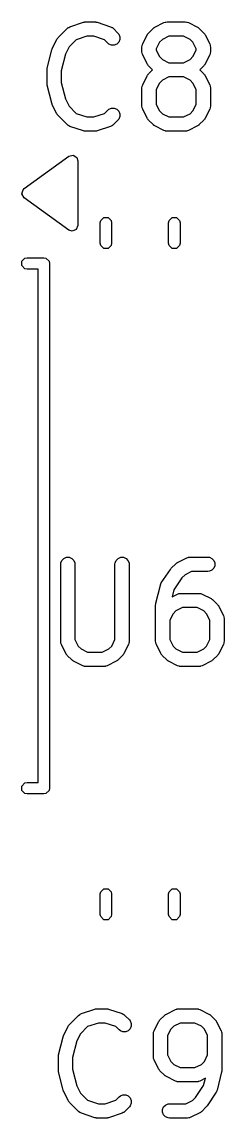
# Model space of a CAD drawing. Header units: inches. Extents: x 2.93 to 6.73, y -4.05 to -2.01.
# Drawn here: x 5.6084 to 5.6923, y -3.7177 to -3.2638 of the extents above; entities that cross this region are included whole.
import ezdxf

# ---------------------------------------------------------------- set-up
doc = ezdxf.new("R2010")
doc.units = ezdxf.units.IN
doc.header["$MEASUREMENT"] = 0
doc.layers.add('BLACK', color=7, linetype='CONTINUOUS')

msp = doc.modelspace()

# ---------------------------------------------------------------- linework, layer by layer
at = {"layer": 'BLACK', "linetype": 'CONTINUOUS'}
for p, q in [((5.63447, -3.26382), (5.63458, -3.2638)), ((5.63458, -3.2638), (5.63465, -3.2638)), ((5.63465, -3.2638), (5.63495, -3.26377)), ((5.63495, -3.26377), (5.6387, -3.26377)), ((5.6387, -3.26377), (5.63899, -3.2638)), ((5.63899, -3.2638), (5.63906, -3.2638)), ((5.63906, -3.2638), (5.63917, -3.26382)), ((5.66812, -3.26383), (5.66869, -3.26377)), ((5.66869, -3.26377), (5.67619, -3.26377)), ((5.67619, -3.26377), (5.67677, -3.26383)), ((5.62348, -3.27026), (5.62723, -3.26651)), ((5.62723, -3.26651), (5.62768, -3.26614)), ((5.62768, -3.26614), (5.62778, -3.2661)), ((5.62778, -3.2661), (5.62786, -3.26603)), ((5.62786, -3.26603), (5.62839, -3.2658)), ((5.62839, -3.2658), (5.63401, -3.26392)), ((5.63401, -3.26392), (5.6343, -3.26386)), ((5.6343, -3.26386), (5.63437, -3.26383)), ((5.63437, -3.26383), (5.63447, -3.26382)), ((5.63917, -3.26382), (5.63927, -3.26383)), ((5.63927, -3.26383), (5.63934, -3.26386)), ((5.63934, -3.26386), (5.63963, -3.26392)), ((5.63963, -3.26392), (5.64525, -3.2658)), ((5.64525, -3.2658), (5.64578, -3.26603)), ((5.64578, -3.26603), (5.64586, -3.2661)), ((5.64586, -3.2661), (5.64596, -3.26614)), ((5.64596, -3.26614), (5.64641, -3.26651)), ((5.64641, -3.26651), (5.64828, -3.26839)), ((5.66098, -3.26839), (5.66285, -3.26651)), ((5.66285, -3.26651), (5.66308, -3.26633)), ((5.66308, -3.26633), (5.66313, -3.26627)), ((5.66313, -3.26627), (5.66322, -3.26621)), ((5.66322, -3.26621), (5.6633, -3.26614)), ((5.6633, -3.26614), (5.66337, -3.26611)), ((5.66337, -3.26611), (5.66362, -3.26596)), ((5.66362, -3.26596), (5.66737, -3.26408)), ((5.66737, -3.26408), (5.66791, -3.26388)), ((5.66791, -3.26388), (5.66802, -3.26387)), ((5.66802, -3.26387), (5.66812, -3.26383)), ((5.67677, -3.26383), (5.67686, -3.26387)), ((5.67686, -3.26387), (5.67697, -3.26388)), ((5.67697, -3.26388), (5.67751, -3.26408)), ((5.67751, -3.26408), (5.68126, -3.26596)), ((5.68126, -3.26596), (5.68151, -3.26611)), ((5.68151, -3.26611), (5.68158, -3.26614)), ((5.68158, -3.26614), (5.68166, -3.26621)), ((5.68166, -3.26621), (5.68175, -3.26627)), ((5.68175, -3.26627), (5.6818, -3.26633)), ((5.6818, -3.26633), (5.68203, -3.26651)), ((5.68203, -3.26651), (5.6839, -3.26839)), ((5.62106, -3.27478), (5.62293, -3.27103)), ((5.62293, -3.27103), (5.62309, -3.27078)), ((5.62309, -3.27078), (5.62312, -3.27071)), ((5.62312, -3.27071), (5.62318, -3.27063)), ((5.62318, -3.27063), (5.62324, -3.27054)), ((5.62324, -3.27054), (5.6233, -3.27049)), ((5.6233, -3.27049), (5.62348, -3.27026)), ((5.63092, -3.27118), (5.628, -3.2741)), ((5.63542, -3.26968), (5.63092, -3.27118)), ((5.63822, -3.26968), (5.63542, -3.26968)), ((5.64272, -3.27118), (5.63822, -3.26968)), ((5.64411, -3.27256), (5.64272, -3.27118)), ((5.64455, -3.27293), (5.64411, -3.27256)), ((5.64865, -3.27212), (5.64783, -3.27293)), ((5.64828, -3.26839), (5.64865, -3.26883)), ((5.64865, -3.26883), (5.64909, -3.2699)), ((5.64909, -3.27105), (5.64865, -3.27212)), ((5.64909, -3.2699), (5.64909, -3.27105)), ((5.65855, -3.2729), (5.66043, -3.26915)), ((5.66043, -3.26915), (5.66058, -3.26891)), ((5.66058, -3.26891), (5.66061, -3.26883)), ((5.66061, -3.26883), (5.66068, -3.26875)), ((5.66068, -3.26875), (5.66073, -3.26866)), ((5.66073, -3.26866), (5.66079, -3.26861)), ((5.66079, -3.26861), (5.66098, -3.26839)), ((5.66549, -3.27222), (5.66415, -3.27492)), ((5.66669, -3.27103), (5.66549, -3.27222)), ((5.66939, -3.26968), (5.66669, -3.27103)), ((5.67549, -3.26968), (5.66939, -3.26968)), ((5.67819, -3.27103), (5.67549, -3.26968)), ((5.67939, -3.27222), (5.67819, -3.27103)), ((5.68074, -3.27492), (5.67939, -3.27222)), ((5.6839, -3.26839), (5.68409, -3.26861)), ((5.68409, -3.26861), (5.68415, -3.26866)), ((5.68415, -3.26866), (5.6842, -3.26875)), ((5.6842, -3.26875), (5.68427, -3.26883)), ((5.68427, -3.26883), (5.6843, -3.26891)), ((5.6843, -3.26891), (5.68446, -3.26915)), ((5.68446, -3.26915), (5.68633, -3.2729)), ((5.61896, -3.28288), (5.62083, -3.27538)), ((5.62083, -3.27538), (5.62085, -3.27534)), ((5.62085, -3.27532), (5.62094, -3.27508)), ((5.62085, -3.27534), (5.62085, -3.27532)), ((5.62094, -3.27508), (5.62103, -3.27484)), ((5.62103, -3.27484), (5.62104, -3.27482)), ((5.62104, -3.27482), (5.62106, -3.27478)), ((5.62648, -3.27713), (5.62478, -3.28396)), ((5.628, -3.2741), (5.62648, -3.27713)), ((5.64562, -3.27337), (5.64455, -3.27293)), ((5.64677, -3.27337), (5.64562, -3.27337)), ((5.64783, -3.27293), (5.64677, -3.27337)), ((5.65824, -3.27422), (5.6583, -3.27365)), ((5.65824, -3.2761), (5.65824, -3.27422)), ((5.6583, -3.27668), (5.65824, -3.2761)), ((5.6583, -3.27365), (5.65834, -3.27355)), ((5.65834, -3.27677), (5.6583, -3.27668)), ((5.65834, -3.27344), (5.65855, -3.2729)), ((5.65834, -3.27355), (5.65834, -3.27344)), ((5.65834, -3.27688), (5.65834, -3.27677)), ((5.65855, -3.27742), (5.65834, -3.27688)), ((5.66043, -3.28117), (5.65855, -3.27742)), ((5.66415, -3.27492), (5.66415, -3.2754)), ((5.66415, -3.2754), (5.66549, -3.2781)), ((5.67939, -3.2781), (5.68074, -3.2754)), ((5.68074, -3.2754), (5.68074, -3.27492)), ((5.68633, -3.27742), (5.68446, -3.28117)), ((5.68633, -3.2729), (5.68654, -3.27344)), ((5.68654, -3.27688), (5.68633, -3.27742)), ((5.68654, -3.27344), (5.68654, -3.27355)), ((5.68654, -3.27355), (5.68659, -3.27365)), ((5.68659, -3.27668), (5.68654, -3.27677)), ((5.68654, -3.27677), (5.68654, -3.27688)), ((5.68659, -3.27365), (5.68664, -3.27422)), ((5.68664, -3.2761), (5.68659, -3.27668)), ((5.68664, -3.27422), (5.68664, -3.2761)), ((5.66058, -3.28142), (5.66043, -3.28117)), ((5.66061, -3.28149), (5.66058, -3.28142)), ((5.66068, -3.28157), (5.66061, -3.28149)), ((5.66073, -3.28166), (5.66068, -3.28157)), ((5.66079, -3.28171), (5.66073, -3.28166)), ((5.66098, -3.28194), (5.66079, -3.28171)), ((5.66264, -3.2836), (5.66098, -3.28194)), ((5.66549, -3.2781), (5.66669, -3.2793)), ((5.66669, -3.2793), (5.66939, -3.28065)), ((5.66939, -3.28065), (5.67549, -3.28065)), ((5.67549, -3.28065), (5.67819, -3.2793)), ((5.67819, -3.2793), (5.67939, -3.2781)), ((5.6839, -3.28194), (5.68224, -3.2836)), ((5.68409, -3.28171), (5.6839, -3.28194)), ((5.68415, -3.28166), (5.68409, -3.28171)), ((5.6842, -3.28157), (5.68415, -3.28166)), ((5.68427, -3.28149), (5.6842, -3.28157)), ((5.6843, -3.28142), (5.68427, -3.28149)), ((5.68446, -3.28117), (5.6843, -3.28142)), ((5.61887, -3.28345), (5.6189, -3.28324)), ((5.61888, -3.2835), (5.61887, -3.28345)), ((5.61887, -3.2836), (5.61888, -3.2835)), ((5.61887, -3.28922), (5.61887, -3.2836)), ((5.6189, -3.28324), (5.61893, -3.28302)), ((5.61893, -3.28302), (5.61894, -3.28298)), ((5.61894, -3.28298), (5.61896, -3.28288)), ((5.62478, -3.28396), (5.62478, -3.28886)), ((5.65855, -3.28978), (5.66043, -3.28603)), ((5.66043, -3.28603), (5.66058, -3.28578)), ((5.66058, -3.28578), (5.66061, -3.28571)), ((5.66061, -3.28571), (5.66068, -3.28563)), ((5.66068, -3.28563), (5.66073, -3.28554)), ((5.66073, -3.28554), (5.66079, -3.28549)), ((5.66079, -3.28549), (5.66098, -3.28526)), ((5.66098, -3.28526), (5.66264, -3.2836)), ((5.68224, -3.2836), (5.6839, -3.28526)), ((5.6839, -3.28526), (5.68409, -3.28549)), ((5.68409, -3.28549), (5.68415, -3.28554)), ((5.68415, -3.28554), (5.6842, -3.28563)), ((5.6842, -3.28563), (5.68427, -3.28571)), ((5.68427, -3.28571), (5.6843, -3.28578)), ((5.6843, -3.28578), (5.68446, -3.28603)), ((5.68446, -3.28603), (5.68633, -3.28978)), ((5.61888, -3.28932), (5.61887, -3.28922)), ((5.61887, -3.28937), (5.61888, -3.28932)), ((5.6189, -3.28958), (5.61887, -3.28937)), ((5.61893, -3.2898), (5.6189, -3.28958)), ((5.61894, -3.28984), (5.61893, -3.2898)), ((5.61896, -3.28994), (5.61894, -3.28984)), ((5.62083, -3.29744), (5.61896, -3.28994)), ((5.62478, -3.28886), (5.62648, -3.29569)), ((5.65824, -3.2911), (5.6583, -3.29052)), ((5.6583, -3.29052), (5.65834, -3.29042)), ((5.65834, -3.29032), (5.65855, -3.28978)), ((5.65834, -3.29042), (5.65834, -3.29032)), ((5.66549, -3.2891), (5.66415, -3.29179)), ((5.66669, -3.2879), (5.66549, -3.2891)), ((5.66939, -3.28655), (5.66669, -3.2879)), ((5.67549, -3.28655), (5.66939, -3.28655)), ((5.67819, -3.2879), (5.67549, -3.28655)), ((5.67939, -3.2891), (5.67819, -3.2879)), ((5.68074, -3.29179), (5.67939, -3.2891)), ((5.68633, -3.28978), (5.68654, -3.29032)), ((5.68654, -3.29032), (5.68654, -3.29042)), ((5.68654, -3.29042), (5.68659, -3.29052)), ((5.68659, -3.29052), (5.68664, -3.2911)), ((5.65824, -3.2986), (5.65824, -3.2911)), ((5.66415, -3.29179), (5.66415, -3.2979)), ((5.68074, -3.2979), (5.68074, -3.29179)), ((5.68664, -3.2911), (5.68664, -3.2986)), ((5.62085, -3.29748), (5.62083, -3.29744)), ((5.62085, -3.2975), (5.62085, -3.29748)), ((5.62094, -3.29774), (5.62085, -3.2975)), ((5.62103, -3.29798), (5.62094, -3.29774)), ((5.62104, -3.298), (5.62103, -3.29798)), ((5.62106, -3.29804), (5.62104, -3.298)), ((5.62293, -3.30179), (5.62106, -3.29804)), ((5.62648, -3.29569), (5.628, -3.29872)), ((5.628, -3.29872), (5.63092, -3.30164)), ((5.64411, -3.30026), (5.64455, -3.29989)), ((5.64455, -3.29989), (5.64562, -3.29945)), ((5.64562, -3.29945), (5.64677, -3.29945)), ((5.64677, -3.29945), (5.64783, -3.29989)), ((5.64783, -3.29989), (5.64865, -3.30071)), ((5.6583, -3.29917), (5.65824, -3.2986)), ((5.65834, -3.29927), (5.6583, -3.29917)), ((5.65834, -3.29938), (5.65834, -3.29927)), ((5.65855, -3.29992), (5.65834, -3.29938)), ((5.66043, -3.30367), (5.65855, -3.29992)), ((5.66415, -3.2979), (5.66549, -3.3006)), ((5.67939, -3.3006), (5.68074, -3.2979)), ((5.68633, -3.29992), (5.68446, -3.30367)), ((5.68654, -3.29938), (5.68633, -3.29992)), ((5.68659, -3.29917), (5.68654, -3.29927)), ((5.68654, -3.29927), (5.68654, -3.29938)), ((5.68664, -3.2986), (5.68659, -3.29917)), ((5.62309, -3.30204), (5.62293, -3.30179)), ((5.62312, -3.30211), (5.62309, -3.30204)), ((5.62318, -3.30219), (5.62312, -3.30211)), ((5.62324, -3.30228), (5.62318, -3.30219)), ((5.6233, -3.30233), (5.62324, -3.30228)), ((5.62348, -3.30256), (5.6233, -3.30233)), ((5.62723, -3.30631), (5.62348, -3.30256)), ((5.63092, -3.30164), (5.63542, -3.30314)), ((5.63542, -3.30314), (5.63822, -3.30314)), ((5.63822, -3.30314), (5.64272, -3.30164)), ((5.64272, -3.30164), (5.64411, -3.30026)), ((5.64828, -3.30443), (5.64641, -3.30631)), ((5.64865, -3.30399), (5.64828, -3.30443)), ((5.64865, -3.30071), (5.64909, -3.30177)), ((5.64909, -3.30292), (5.64865, -3.30399)), ((5.64909, -3.30177), (5.64909, -3.30292)), ((5.66058, -3.30391), (5.66043, -3.30367)), ((5.66061, -3.30399), (5.66058, -3.30391)), ((5.66068, -3.30407), (5.66061, -3.30399)), ((5.66073, -3.30416), (5.66068, -3.30407)), ((5.66079, -3.30421), (5.66073, -3.30416)), ((5.66098, -3.30443), (5.66079, -3.30421)), ((5.66285, -3.30631), (5.66098, -3.30443)), ((5.66549, -3.3006), (5.66669, -3.30179)), ((5.66669, -3.30179), (5.66939, -3.30314)), ((5.66939, -3.30314), (5.67549, -3.30314)), ((5.67549, -3.30314), (5.67819, -3.30179)), ((5.67819, -3.30179), (5.67939, -3.3006)), ((5.6839, -3.30443), (5.68203, -3.30631)), ((5.68409, -3.30421), (5.6839, -3.30443)), ((5.68415, -3.30416), (5.68409, -3.30421)), ((5.6842, -3.30407), (5.68415, -3.30416)), ((5.68427, -3.30399), (5.6842, -3.30407)), ((5.6843, -3.30391), (5.68427, -3.30399)), ((5.68446, -3.30367), (5.6843, -3.30391)), ((5.62768, -3.30668), (5.62723, -3.30631)), ((5.62778, -3.30672), (5.62768, -3.30668)), ((5.62786, -3.30679), (5.62778, -3.30672)), ((5.62839, -3.30702), (5.62786, -3.30679)), ((5.63401, -3.3089), (5.62839, -3.30702)), ((5.6343, -3.30896), (5.63401, -3.3089)), ((5.63437, -3.30899), (5.6343, -3.30896)), ((5.63447, -3.309), (5.63437, -3.30899)), ((5.63458, -3.30902), (5.63447, -3.309)), ((5.63465, -3.30902), (5.63458, -3.30902)), ((5.63495, -3.30905), (5.63465, -3.30902)), ((5.6387, -3.30905), (5.63495, -3.30905)), ((5.63899, -3.30902), (5.6387, -3.30905)), ((5.63906, -3.30902), (5.63899, -3.30902)), ((5.63917, -3.309), (5.63906, -3.30902)), ((5.63927, -3.30899), (5.63917, -3.309)), ((5.63934, -3.30896), (5.63927, -3.30899)), ((5.63963, -3.3089), (5.63934, -3.30896)), ((5.64525, -3.30702), (5.63963, -3.3089)), ((5.64578, -3.30679), (5.64525, -3.30702)), ((5.64586, -3.30672), (5.64578, -3.30679)), ((5.64596, -3.30668), (5.64586, -3.30672)), ((5.64641, -3.30631), (5.64596, -3.30668)), ((5.66308, -3.30649), (5.66285, -3.30631)), ((5.66313, -3.30655), (5.66308, -3.30649)), ((5.66322, -3.30661), (5.66313, -3.30655)), ((5.6633, -3.30668), (5.66322, -3.30661)), ((5.66337, -3.30671), (5.6633, -3.30668)), ((5.66362, -3.30686), (5.66337, -3.30671)), ((5.66737, -3.30874), (5.66362, -3.30686)), ((5.66791, -3.30894), (5.66737, -3.30874)), ((5.66802, -3.30895), (5.66791, -3.30894)), ((5.66812, -3.30899), (5.66802, -3.30895)), ((5.66869, -3.30905), (5.66812, -3.30899)), ((5.67619, -3.30905), (5.66869, -3.30905)), ((5.67677, -3.30899), (5.67619, -3.30905)), ((5.67686, -3.30895), (5.67677, -3.30899)), ((5.67697, -3.30894), (5.67686, -3.30895)), ((5.67751, -3.30874), (5.67697, -3.30894)), ((5.68126, -3.30686), (5.67751, -3.30874)), ((5.68151, -3.30671), (5.68126, -3.30686)), ((5.68158, -3.30668), (5.68151, -3.30671)), ((5.68166, -3.30661), (5.68158, -3.30668)), ((5.68175, -3.30655), (5.68166, -3.30661)), ((5.6818, -3.30649), (5.68175, -3.30655)), ((5.68203, -3.30631), (5.6818, -3.30649)), ((5.60944, -3.33273), (5.62795, -3.31935)), ((5.62795, -3.31935), (5.62971, -3.31893)), ((5.62971, -3.31893), (5.63124, -3.31988)), ((5.63124, -3.31988), (5.63169, -3.32126)), ((5.63169, -3.32126), (5.63169, -3.34803)), ((5.60849, -3.33502), (5.60891, -3.33326)), ((5.60944, -3.33656), (5.60849, -3.33502)), ((5.60891, -3.33326), (5.60944, -3.33273)), ((5.62795, -3.34995), (5.60944, -3.33656)), ((5.64112, -3.34603), (5.6424, -3.34475)), ((5.6424, -3.34475), (5.64421, -3.34475)), ((5.64421, -3.34475), (5.64549, -3.34603)), ((5.66947, -3.34603), (5.67075, -3.34475)), ((5.67075, -3.34475), (5.67256, -3.34475)), ((5.67256, -3.34475), (5.67384, -3.34603)), ((5.62933, -3.35039), (5.62795, -3.34995)), ((5.631, -3.3497), (5.62933, -3.35039)), ((5.63169, -3.34803), (5.631, -3.3497)), ((5.64094, -3.34694), (5.64112, -3.34603)), ((5.64094, -3.35543), (5.64094, -3.34694)), ((5.64549, -3.34603), (5.64567, -3.34694)), ((5.64567, -3.34694), (5.64567, -3.35543)), ((5.66929, -3.34694), (5.66947, -3.34603)), ((5.66929, -3.35543), (5.66929, -3.34694)), ((5.67384, -3.34603), (5.67402, -3.34694)), ((5.67402, -3.34694), (5.67402, -3.35543)), ((5.64112, -3.35633), (5.64094, -3.35543)), ((5.6424, -3.35761), (5.64112, -3.35633)), ((5.64421, -3.35761), (5.6424, -3.35761)), ((5.64549, -3.35633), (5.64421, -3.35761)), ((5.64567, -3.35543), (5.64549, -3.35633)), ((5.66947, -3.35633), (5.66929, -3.35543)), ((5.67075, -3.35761), (5.66947, -3.35633)), ((5.67256, -3.35761), (5.67075, -3.35761)), ((5.67384, -3.35633), (5.67256, -3.35761)), ((5.67402, -3.35543), (5.67384, -3.35633)), ((5.60845, -3.36288), (5.60973, -3.3616)), ((5.60845, -3.36468), (5.60845, -3.36288)), ((5.60973, -3.3616), (5.61063, -3.36142)), ((5.61063, -3.36142), (5.61752, -3.36142)), ((5.61752, -3.36142), (5.61842, -3.3616)), ((5.61842, -3.3616), (5.6197, -3.36288)), ((5.6197, -3.36288), (5.61988, -3.36378)), ((5.60973, -3.36596), (5.60845, -3.36468)), ((5.61063, -3.36614), (5.60973, -3.36596)), ((5.61516, -3.36614), (5.61063, -3.36614)), ((5.61516, -3.57874), (5.61516, -3.36614)), ((5.61988, -3.36378), (5.61988, -3.5811)), ((5.62503, -3.48674), (5.62584, -3.48592)), ((5.62584, -3.48592), (5.62691, -3.48548)), ((5.62691, -3.48548), (5.62806, -3.48548)), ((5.62806, -3.48548), (5.62912, -3.48592)), ((5.62912, -3.48592), (5.62994, -3.48674)), ((5.64753, -3.48674), (5.64834, -3.48592)), ((5.64834, -3.48592), (5.64941, -3.48548)), ((5.64941, -3.48548), (5.65056, -3.48548)), ((5.65056, -3.48548), (5.65162, -3.48592)), ((5.65162, -3.48592), (5.65244, -3.48674)), ((5.67303, -3.48761), (5.67678, -3.48574)), ((5.67678, -3.48574), (5.67732, -3.48553)), ((5.67732, -3.48553), (5.67743, -3.48552)), ((5.67743, -3.48552), (5.67753, -3.48548)), ((5.67753, -3.48548), (5.6781, -3.48543)), ((5.6781, -3.48543), (5.6856, -3.48543)), ((5.6856, -3.48543), (5.68618, -3.48548)), ((5.68618, -3.48548), (5.68724, -3.48592)), ((5.68724, -3.48592), (5.68806, -3.48674)), ((5.62453, -3.48838), (5.62459, -3.4878)), ((5.62453, -3.52025), (5.62453, -3.48838)), ((5.62459, -3.4878), (5.62503, -3.48674)), ((5.62994, -3.48674), (5.63038, -3.4878)), ((5.63038, -3.4878), (5.63044, -3.48838)), ((5.63044, -3.48838), (5.63044, -3.51955)), ((5.64703, -3.48838), (5.64709, -3.4878)), ((5.64703, -3.51955), (5.64703, -3.48838)), ((5.64709, -3.4878), (5.64753, -3.48674)), ((5.65244, -3.48674), (5.65288, -3.4878)), ((5.65288, -3.4878), (5.65293, -3.48838)), ((5.65293, -3.48838), (5.65293, -3.52025)), ((5.66627, -3.49611), (5.67002, -3.49049)), ((5.67002, -3.49049), (5.6702, -3.49027)), ((5.67002, -3.49049), (5.67002, -3.49049)), ((5.67002, -3.49049), (5.67002, -3.49049)), ((5.6702, -3.49027), (5.67039, -3.49004)), ((5.67039, -3.49004), (5.67227, -3.48817)), ((5.67039, -3.49004), (5.67039, -3.49004)), ((5.67039, -3.49004), (5.67039, -3.49004)), ((5.67227, -3.48817), (5.67249, -3.48798)), ((5.67249, -3.48798), (5.67254, -3.48792)), ((5.67254, -3.48792), (5.67263, -3.48786)), ((5.67263, -3.48786), (5.67271, -3.4878)), ((5.67271, -3.4878), (5.67278, -3.48777)), ((5.67278, -3.48777), (5.67303, -3.48761)), ((5.68806, -3.49002), (5.68724, -3.49083)), ((5.68806, -3.48674), (5.6885, -3.4878)), ((5.6885, -3.48895), (5.68806, -3.49002)), ((5.6885, -3.4878), (5.6885, -3.48895)), ((5.67477, -3.49401), (5.67147, -3.49896)), ((5.6761, -3.49268), (5.67477, -3.49401)), ((5.6788, -3.49133), (5.6761, -3.49268)), ((5.6856, -3.49133), (5.6788, -3.49133)), ((5.68618, -3.49127), (5.6856, -3.49133)), ((5.68724, -3.49083), (5.68618, -3.49127)), ((5.66399, -3.50454), (5.66586, -3.49704)), ((5.66586, -3.49704), (5.66599, -3.4967)), ((5.66599, -3.4967), (5.666, -3.49663)), ((5.666, -3.49663), (5.66603, -3.49656)), ((5.66603, -3.49656), (5.66606, -3.49649)), ((5.66606, -3.49649), (5.6661, -3.49643)), ((5.6661, -3.49643), (5.66627, -3.49611)), ((5.67147, -3.49896), (5.67074, -3.50188)), ((5.67074, -3.50188), (5.67303, -3.50074)), ((5.67303, -3.50074), (5.67357, -3.50053)), ((5.67357, -3.50053), (5.67368, -3.50052)), ((5.67368, -3.50052), (5.67378, -3.50048)), ((5.67378, -3.50048), (5.67435, -3.50042)), ((5.67435, -3.50042), (5.68185, -3.50042)), ((5.68185, -3.50042), (5.68243, -3.50048)), ((5.68243, -3.50048), (5.68253, -3.50052)), ((5.68253, -3.50052), (5.68263, -3.50053)), ((5.68263, -3.50053), (5.68317, -3.50074)), ((5.68317, -3.50074), (5.68692, -3.50261)), ((5.68692, -3.50261), (5.68717, -3.50277)), ((5.68717, -3.50277), (5.68724, -3.5028)), ((5.68724, -3.5028), (5.68732, -3.50286)), ((5.68732, -3.50286), (5.68741, -3.50292)), ((5.68741, -3.50292), (5.68746, -3.50298)), ((5.68746, -3.50298), (5.68769, -3.50316)), ((5.68769, -3.50316), (5.68956, -3.50504)), ((5.6639, -3.50511), (5.66394, -3.50489)), ((5.66391, -3.50515), (5.6639, -3.50511)), ((5.6639, -3.50525), (5.66391, -3.50515)), ((5.6639, -3.52025), (5.6639, -3.50525)), ((5.66394, -3.50489), (5.66396, -3.50468)), ((5.66396, -3.50468), (5.66397, -3.50464)), ((5.66397, -3.50464), (5.66399, -3.50454)), ((5.67116, -3.50888), (5.66981, -3.51157)), ((5.67235, -3.50768), (5.67116, -3.50888)), ((5.67505, -3.50633), (5.67235, -3.50768)), ((5.68116, -3.50633), (5.67505, -3.50633)), ((5.68385, -3.50768), (5.68116, -3.50633)), ((5.68505, -3.50888), (5.68385, -3.50768)), ((5.6864, -3.51157), (5.68505, -3.50888)), ((5.68956, -3.50504), (5.68975, -3.50526)), ((5.68975, -3.50526), (5.68981, -3.50532)), ((5.68981, -3.50532), (5.68987, -3.5054)), ((5.68987, -3.5054), (5.68993, -3.50549)), ((5.68993, -3.50549), (5.68996, -3.50556)), ((5.68996, -3.50556), (5.69012, -3.50581)), ((5.69012, -3.50581), (5.69199, -3.50956)), ((5.66981, -3.51157), (5.66981, -3.51955)), ((5.6864, -3.51955), (5.6864, -3.51157)), ((5.69199, -3.50956), (5.6922, -3.5101)), ((5.6922, -3.5101), (5.69221, -3.5102)), ((5.69221, -3.5102), (5.69225, -3.5103)), ((5.69225, -3.5103), (5.6923, -3.51088)), ((5.6923, -3.51088), (5.6923, -3.52025)), ((5.62459, -3.52083), (5.62453, -3.52025)), ((5.62463, -3.52092), (5.62459, -3.52083)), ((5.62464, -3.52103), (5.62463, -3.52092)), ((5.62484, -3.52157), (5.62464, -3.52103)), ((5.62672, -3.52532), (5.62484, -3.52157)), ((5.63044, -3.51955), (5.63179, -3.52225)), ((5.63179, -3.52225), (5.63298, -3.52345)), ((5.64448, -3.52345), (5.64568, -3.52225)), ((5.64568, -3.52225), (5.64703, -3.51955)), ((5.65262, -3.52157), (5.65075, -3.52532)), ((5.65283, -3.52103), (5.65262, -3.52157)), ((5.65284, -3.52092), (5.65283, -3.52103)), ((5.65288, -3.52083), (5.65284, -3.52092)), ((5.65293, -3.52025), (5.65288, -3.52083)), ((5.66396, -3.52083), (5.6639, -3.52025)), ((5.664, -3.52092), (5.66396, -3.52083)), ((5.66401, -3.52103), (5.664, -3.52092)), ((5.66421, -3.52157), (5.66401, -3.52103)), ((5.66609, -3.52532), (5.66421, -3.52157)), ((5.66981, -3.51955), (5.67116, -3.52225)), ((5.67116, -3.52225), (5.67235, -3.52345)), ((5.68385, -3.52345), (5.68505, -3.52225)), ((5.68505, -3.52225), (5.6864, -3.51955)), ((5.69199, -3.52157), (5.69012, -3.52532)), ((5.6922, -3.52103), (5.69199, -3.52157)), ((5.69221, -3.52092), (5.6922, -3.52103)), ((5.69225, -3.52083), (5.69221, -3.52092)), ((5.6923, -3.52025), (5.69225, -3.52083)), ((5.62687, -3.52557), (5.62672, -3.52532)), ((5.6269, -3.52564), (5.62687, -3.52557)), ((5.62697, -3.52572), (5.6269, -3.52564)), ((5.62703, -3.52581), (5.62697, -3.52572)), ((5.62709, -3.52586), (5.62703, -3.52581)), ((5.62727, -3.52609), (5.62709, -3.52586)), ((5.62915, -3.52796), (5.62727, -3.52609)), ((5.63298, -3.52345), (5.63568, -3.5248)), ((5.63568, -3.5248), (5.64179, -3.5248)), ((5.64179, -3.5248), (5.64448, -3.52345)), ((5.65019, -3.52609), (5.64832, -3.52796)), ((5.65038, -3.52586), (5.65019, -3.52609)), ((5.65044, -3.52581), (5.65038, -3.52586)), ((5.6505, -3.52572), (5.65044, -3.52581)), ((5.65056, -3.52564), (5.6505, -3.52572)), ((5.65059, -3.52557), (5.65056, -3.52564)), ((5.65075, -3.52532), (5.65059, -3.52557)), ((5.66624, -3.52557), (5.66609, -3.52532)), ((5.66627, -3.52564), (5.66624, -3.52557)), ((5.66634, -3.52572), (5.66627, -3.52564)), ((5.6664, -3.52581), (5.66634, -3.52572)), ((5.66646, -3.52586), (5.6664, -3.52581)), ((5.66664, -3.52609), (5.66646, -3.52586)), ((5.66852, -3.52796), (5.66664, -3.52609)), ((5.67235, -3.52345), (5.67505, -3.5248)), ((5.67505, -3.5248), (5.68116, -3.5248)), ((5.68116, -3.5248), (5.68385, -3.52345)), ((5.68956, -3.52609), (5.68769, -3.52796)), ((5.68975, -3.52586), (5.68956, -3.52609)), ((5.68981, -3.52581), (5.68975, -3.52586)), ((5.68987, -3.52572), (5.68981, -3.52581)), ((5.68993, -3.52564), (5.68987, -3.52572)), ((5.68996, -3.52557), (5.68993, -3.52564)), ((5.69012, -3.52532), (5.68996, -3.52557)), ((5.62937, -3.52815), (5.62915, -3.52796)), ((5.62942, -3.52821), (5.62937, -3.52815)), ((5.62951, -3.52826), (5.62942, -3.52821)), ((5.62959, -3.52833), (5.62951, -3.52826)), ((5.62967, -3.52836), (5.62959, -3.52833)), ((5.62991, -3.52852), (5.62967, -3.52836)), ((5.63366, -3.53039), (5.62991, -3.52852)), ((5.6342, -3.5306), (5.63366, -3.53039)), ((5.63431, -3.5306), (5.6342, -3.5306)), ((5.63441, -3.53064), (5.63431, -3.5306)), ((5.63498, -3.5307), (5.63441, -3.53064)), ((5.64248, -3.5307), (5.63498, -3.5307)), ((5.64306, -3.53064), (5.64248, -3.5307)), ((5.64316, -3.5306), (5.64306, -3.53064)), ((5.64326, -3.5306), (5.64316, -3.5306)), ((5.6438, -3.53039), (5.64326, -3.5306)), ((5.64755, -3.52852), (5.6438, -3.53039)), ((5.6478, -3.52836), (5.64755, -3.52852)), ((5.64787, -3.52833), (5.6478, -3.52836)), ((5.64795, -3.52826), (5.64787, -3.52833)), ((5.64804, -3.52821), (5.64795, -3.52826)), ((5.64809, -3.52815), (5.64804, -3.52821)), ((5.64832, -3.52796), (5.64809, -3.52815)), ((5.66874, -3.52815), (5.66852, -3.52796)), ((5.66879, -3.52821), (5.66874, -3.52815)), ((5.66888, -3.52826), (5.66879, -3.52821)), ((5.66896, -3.52833), (5.66888, -3.52826)), ((5.66904, -3.52836), (5.66896, -3.52833)), ((5.66928, -3.52852), (5.66904, -3.52836)), ((5.67303, -3.53039), (5.66928, -3.52852)), ((5.67357, -3.5306), (5.67303, -3.53039)), ((5.67368, -3.5306), (5.67357, -3.5306)), ((5.67378, -3.53064), (5.67368, -3.5306)), ((5.67435, -3.5307), (5.67378, -3.53064)), ((5.68185, -3.5307), (5.67435, -3.5307)), ((5.68243, -3.53064), (5.68185, -3.5307)), ((5.68253, -3.5306), (5.68243, -3.53064)), ((5.68263, -3.5306), (5.68253, -3.5306)), ((5.68317, -3.53039), (5.68263, -3.5306)), ((5.68692, -3.52852), (5.68317, -3.53039)), ((5.68717, -3.52836), (5.68692, -3.52852)), ((5.68724, -3.52833), (5.68717, -3.52836)), ((5.68732, -3.52826), (5.68724, -3.52833)), ((5.68741, -3.52821), (5.68732, -3.52826)), ((5.68746, -3.52815), (5.68741, -3.52821)), ((5.68769, -3.52796), (5.68746, -3.52815)), ((5.60845, -3.5802), (5.60973, -3.57892)), ((5.60845, -3.58201), (5.60845, -3.5802)), ((5.60973, -3.57892), (5.61063, -3.57874)), ((5.61063, -3.57874), (5.61516, -3.57874)), ((5.61988, -3.5811), (5.6197, -3.58201)), ((5.60973, -3.58328), (5.60845, -3.58201)), ((5.61063, -3.58346), (5.60973, -3.58328)), ((5.61752, -3.58346), (5.61063, -3.58346)), ((5.61842, -3.58328), (5.61752, -3.58346)), ((5.6197, -3.58201), (5.61842, -3.58328)), ((5.64094, -3.62489), (5.64112, -3.62398)), ((5.64094, -3.63338), (5.64094, -3.62489)), ((5.64112, -3.62398), (5.6424, -3.62271)), ((5.6424, -3.62271), (5.64421, -3.62271)), ((5.64421, -3.62271), (5.64549, -3.62398)), ((5.64549, -3.62398), (5.64567, -3.62489)), ((5.64567, -3.62489), (5.64567, -3.63338)), ((5.66929, -3.62489), (5.66947, -3.62398)), ((5.66929, -3.63338), (5.66929, -3.62489)), ((5.66947, -3.62398), (5.67075, -3.62271)), ((5.67075, -3.62271), (5.67256, -3.62271)), ((5.67256, -3.62271), (5.67384, -3.62398)), ((5.67384, -3.62398), (5.67402, -3.62489)), ((5.67402, -3.62489), (5.67402, -3.63338)), ((5.64112, -3.63428), (5.64094, -3.63338)), ((5.6424, -3.63556), (5.64112, -3.63428)), ((5.64421, -3.63556), (5.6424, -3.63556)), ((5.64549, -3.63428), (5.64421, -3.63556)), ((5.64567, -3.63338), (5.64549, -3.63428)), ((5.66947, -3.63428), (5.66929, -3.63338)), ((5.67075, -3.63556), (5.66947, -3.63428)), ((5.67256, -3.63556), (5.67075, -3.63556)), ((5.67384, -3.63428), (5.67256, -3.63556)), ((5.67402, -3.63338), (5.67384, -3.63428)), ((5.62821, -3.67892), (5.63196, -3.67517)), ((5.63196, -3.67517), (5.63241, -3.67481)), ((5.63241, -3.67481), (5.6325, -3.67477)), ((5.6325, -3.67477), (5.63258, -3.6747)), ((5.63258, -3.6747), (5.63311, -3.67446)), ((5.63311, -3.67446), (5.63874, -3.67259)), ((5.63874, -3.67259), (5.63902, -3.67252)), ((5.63902, -3.67252), (5.63909, -3.67249)), ((5.63909, -3.67249), (5.6392, -3.67248)), ((5.6392, -3.67248), (5.6393, -3.67246)), ((5.6393, -3.67246), (5.63938, -3.67246)), ((5.63938, -3.67246), (5.63967, -3.67243)), ((5.63967, -3.67243), (5.64342, -3.67243)), ((5.64342, -3.67243), (5.64371, -3.67246)), ((5.64371, -3.67246), (5.64379, -3.67246)), ((5.64379, -3.67246), (5.64389, -3.67248)), ((5.64389, -3.67248), (5.644, -3.67249)), ((5.644, -3.67249), (5.64407, -3.67252)), ((5.64407, -3.67252), (5.64435, -3.67259)), ((5.64435, -3.67259), (5.64998, -3.67446)), ((5.64998, -3.67446), (5.65051, -3.6747)), ((5.65051, -3.6747), (5.65059, -3.67477)), ((5.65059, -3.67477), (5.65068, -3.67481)), ((5.65068, -3.67481), (5.65113, -3.67517)), ((5.65113, -3.67517), (5.65301, -3.67705)), ((5.6657, -3.67705), (5.66758, -3.67517)), ((5.66758, -3.67517), (5.6678, -3.67499)), ((5.6678, -3.67499), (5.66786, -3.67493)), ((5.66786, -3.67493), (5.66794, -3.67487)), ((5.66794, -3.67487), (5.66803, -3.67481)), ((5.66803, -3.67481), (5.6681, -3.67478)), ((5.6681, -3.67478), (5.66835, -3.67462)), ((5.66835, -3.67462), (5.6721, -3.67275)), ((5.6721, -3.67275), (5.67264, -3.67254)), ((5.67264, -3.67254), (5.67274, -3.67253)), ((5.67274, -3.67253), (5.67284, -3.67249)), ((5.67284, -3.67249), (5.67342, -3.67243)), ((5.67342, -3.67243), (5.68091, -3.67243)), ((5.68091, -3.67243), (5.68149, -3.67249)), ((5.68149, -3.67249), (5.68159, -3.67253)), ((5.68159, -3.67253), (5.68169, -3.67254)), ((5.68169, -3.67254), (5.68224, -3.67275)), ((5.68224, -3.67275), (5.68598, -3.67462)), ((5.68598, -3.67462), (5.68623, -3.67478)), ((5.68623, -3.67478), (5.6863, -3.67481)), ((5.6863, -3.67481), (5.68639, -3.67487)), ((5.68639, -3.67487), (5.68647, -3.67493)), ((5.68647, -3.67493), (5.68653, -3.67499)), ((5.68653, -3.67499), (5.68675, -3.67517)), ((5.68675, -3.67517), (5.68863, -3.67705)), ((5.62578, -3.68344), (5.62766, -3.67969)), ((5.62766, -3.67969), (5.62781, -3.67944)), ((5.62781, -3.67944), (5.62784, -3.67937)), ((5.62784, -3.67937), (5.62791, -3.67929)), ((5.62791, -3.67929), (5.62796, -3.6792)), ((5.62796, -3.6792), (5.62802, -3.67915)), ((5.62802, -3.67915), (5.62821, -3.67892)), ((5.63564, -3.67984), (5.63272, -3.68276)), ((5.64015, -3.67834), (5.63564, -3.67984)), ((5.64294, -3.67834), (5.64015, -3.67834)), ((5.64745, -3.67984), (5.64294, -3.67834)), ((5.64883, -3.68122), (5.64745, -3.67984)), ((5.64928, -3.68159), (5.64883, -3.68122)), ((5.65337, -3.68078), (5.65256, -3.68159)), ((5.65301, -3.67705), (5.65337, -3.6775)), ((5.65337, -3.6775), (5.65381, -3.67856)), ((5.65381, -3.67971), (5.65337, -3.68078)), ((5.65381, -3.67856), (5.65381, -3.67971)), ((5.66328, -3.68157), (5.66515, -3.67782)), ((5.66515, -3.67782), (5.66531, -3.67757)), ((5.66531, -3.67757), (5.66534, -3.6775)), ((5.66534, -3.6775), (5.6654, -3.67741)), ((5.6654, -3.67741), (5.66546, -3.67733)), ((5.66546, -3.67733), (5.66552, -3.67727)), ((5.66552, -3.67727), (5.6657, -3.67705)), ((5.67022, -3.68089), (5.66887, -3.68358)), ((5.67142, -3.67969), (5.67022, -3.68089)), ((5.67411, -3.67834), (5.67142, -3.67969)), ((5.68022, -3.67834), (5.67411, -3.67834)), ((5.68292, -3.67969), (5.68022, -3.67834)), ((5.68411, -3.68089), (5.68292, -3.67969)), ((5.68546, -3.68358), (5.68411, -3.68089)), ((5.68863, -3.67705), (5.68881, -3.67727)), ((5.68881, -3.67727), (5.68887, -3.67733)), ((5.68887, -3.67733), (5.68893, -3.67741)), ((5.68893, -3.67741), (5.68899, -3.6775)), ((5.68899, -3.6775), (5.68902, -3.67757)), ((5.68902, -3.67757), (5.68918, -3.67782)), ((5.68918, -3.67782), (5.69105, -3.68157)), ((5.62368, -3.69154), (5.62556, -3.68404)), ((5.62556, -3.68404), (5.62557, -3.684)), ((5.62557, -3.68398), (5.62567, -3.68374)), ((5.62557, -3.684), (5.62557, -3.68398)), ((5.62567, -3.68374), (5.62575, -3.6835)), ((5.62575, -3.6835), (5.62576, -3.68348)), ((5.62576, -3.68348), (5.62578, -3.68344)), ((5.63121, -3.68579), (5.6295, -3.69262)), ((5.63272, -3.68276), (5.63121, -3.68579)), ((5.65034, -3.68203), (5.64928, -3.68159)), ((5.65149, -3.68203), (5.65034, -3.68203)), ((5.65256, -3.68159), (5.65149, -3.68203)), ((5.66296, -3.68289), (5.66302, -3.68231)), ((5.66296, -3.69226), (5.66296, -3.68289)), ((5.66302, -3.68231), (5.66306, -3.68221)), ((5.66306, -3.68221), (5.66307, -3.68211)), ((5.66307, -3.68211), (5.66328, -3.68157)), ((5.66887, -3.68358), (5.66887, -3.69156)), ((5.68546, -3.69156), (5.68546, -3.68358)), ((5.69105, -3.68157), (5.69126, -3.68211)), ((5.69126, -3.68211), (5.69127, -3.68221)), ((5.69127, -3.68221), (5.69131, -3.68231)), ((5.69131, -3.68231), (5.69137, -3.68289)), ((5.69137, -3.68289), (5.69137, -3.69788)), ((5.62359, -3.69226), (5.6236, -3.69216)), ((5.62359, -3.69788), (5.62359, -3.69226)), ((5.6236, -3.69212), (5.62363, -3.6919)), ((5.6236, -3.69216), (5.6236, -3.69212)), ((5.62363, -3.6919), (5.62365, -3.69168)), ((5.62365, -3.69168), (5.62367, -3.69164)), ((5.62367, -3.69164), (5.62368, -3.69154)), ((5.6295, -3.69262), (5.6295, -3.69752)), ((5.66302, -3.69284), (5.66296, -3.69226)), ((5.66306, -3.69293), (5.66302, -3.69284)), ((5.66307, -3.69304), (5.66306, -3.69293)), ((5.66328, -3.69358), (5.66307, -3.69304)), ((5.66515, -3.69733), (5.66328, -3.69358)), ((5.66887, -3.69156), (5.67022, -3.69426)), ((5.67022, -3.69426), (5.67142, -3.69546)), ((5.68292, -3.69546), (5.68411, -3.69426)), ((5.68411, -3.69426), (5.68546, -3.69156)), ((5.6236, -3.69798), (5.62359, -3.69788)), ((5.6236, -3.69803), (5.6236, -3.69798)), ((5.62363, -3.69824), (5.6236, -3.69803)), ((5.62365, -3.69846), (5.62363, -3.69824)), ((5.62367, -3.6985), (5.62365, -3.69846)), ((5.62368, -3.6986), (5.62367, -3.6985)), ((5.62556, -3.7061), (5.62368, -3.6986)), ((5.6295, -3.69752), (5.63121, -3.70435)), ((5.66531, -3.69758), (5.66515, -3.69733)), ((5.66534, -3.69765), (5.66531, -3.69758)), ((5.6654, -3.69773), (5.66534, -3.69765)), ((5.66546, -3.69782), (5.6654, -3.69773)), ((5.66552, -3.69787), (5.66546, -3.69782)), ((5.6657, -3.6981), (5.66552, -3.69787)), ((5.66758, -3.69997), (5.6657, -3.6981)), ((5.67142, -3.69546), (5.67411, -3.69681)), ((5.67411, -3.69681), (5.68022, -3.69681)), ((5.68022, -3.69681), (5.68292, -3.69546)), ((5.69128, -3.6986), (5.6894, -3.7061)), ((5.69129, -3.6985), (5.69128, -3.6986)), ((5.69131, -3.69846), (5.69129, -3.6985)), ((5.69133, -3.69824), (5.69131, -3.69846)), ((5.69136, -3.69803), (5.69133, -3.69824)), ((5.69137, -3.69788), (5.69136, -3.69798)), ((5.69136, -3.69798), (5.69136, -3.69803)), ((5.6678, -3.70016), (5.66758, -3.69997)), ((5.66786, -3.70022), (5.6678, -3.70016)), ((5.66794, -3.70027), (5.66786, -3.70022)), ((5.66803, -3.70034), (5.66794, -3.70027)), ((5.6681, -3.70037), (5.66803, -3.70034)), ((5.66835, -3.70052), (5.6681, -3.70037)), ((5.6721, -3.7024), (5.66835, -3.70052)), ((5.67264, -3.70261), (5.6721, -3.7024)), ((5.67274, -3.70261), (5.67264, -3.70261)), ((5.67284, -3.70265), (5.67274, -3.70261)), ((5.67342, -3.70271), (5.67284, -3.70265)), ((5.68091, -3.70271), (5.67342, -3.70271)), ((5.68149, -3.70265), (5.68091, -3.70271)), ((5.68159, -3.70261), (5.68149, -3.70265)), ((5.68169, -3.70261), (5.68159, -3.70261)), ((5.68224, -3.7024), (5.68169, -3.70261)), ((5.68453, -3.70125), (5.68224, -3.7024)), ((5.6838, -3.70417), (5.68453, -3.70125)), ((5.62557, -3.70614), (5.62556, -3.7061)), ((5.62557, -3.70616), (5.62557, -3.70614)), ((5.62567, -3.7064), (5.62557, -3.70616)), ((5.62575, -3.70664), (5.62567, -3.7064)), ((5.62576, -3.70666), (5.62575, -3.70664)), ((5.62578, -3.7067), (5.62576, -3.70666)), ((5.62766, -3.71045), (5.62578, -3.7067)), ((5.63121, -3.70435), (5.63272, -3.70738)), ((5.63272, -3.70738), (5.63564, -3.7103)), ((5.64883, -3.70892), (5.64928, -3.70855)), ((5.64928, -3.70855), (5.65034, -3.70811)), ((5.65034, -3.70811), (5.65149, -3.70811)), ((5.65149, -3.70811), (5.65256, -3.70855)), ((5.65256, -3.70855), (5.65337, -3.70937)), ((5.68049, -3.70913), (5.6838, -3.70417)), ((5.689, -3.70702), (5.68525, -3.71264)), ((5.68917, -3.7067), (5.689, -3.70702)), ((5.68921, -3.70664), (5.68917, -3.7067)), ((5.68923, -3.70657), (5.68921, -3.70664)), ((5.68927, -3.70651), (5.68923, -3.70657)), ((5.68928, -3.70644), (5.68927, -3.70651)), ((5.6894, -3.7061), (5.68928, -3.70644)), ((5.62781, -3.7107), (5.62766, -3.71045)), ((5.62784, -3.71077), (5.62781, -3.7107)), ((5.62791, -3.71085), (5.62784, -3.71077)), ((5.62796, -3.71094), (5.62791, -3.71085)), ((5.62802, -3.71099), (5.62796, -3.71094)), ((5.62821, -3.71122), (5.62802, -3.71099)), ((5.63196, -3.71497), (5.62821, -3.71122)), ((5.63564, -3.7103), (5.64015, -3.7118)), ((5.64015, -3.7118), (5.64294, -3.7118)), ((5.64294, -3.7118), (5.64745, -3.7103)), ((5.64745, -3.7103), (5.64883, -3.70892)), ((5.65301, -3.7131), (5.65113, -3.71497)), ((5.65337, -3.71265), (5.65301, -3.7131)), ((5.65337, -3.70937), (5.65381, -3.71043)), ((5.65381, -3.71158), (5.65337, -3.71265)), ((5.65381, -3.71043), (5.65381, -3.71158)), ((5.66677, -3.71418), (5.66721, -3.71312)), ((5.66721, -3.71312), (5.66803, -3.7123)), ((5.66803, -3.7123), (5.66909, -3.71186)), ((5.66909, -3.71186), (5.66967, -3.7118)), ((5.66967, -3.7118), (5.67647, -3.7118)), ((5.67647, -3.7118), (5.67917, -3.71046)), ((5.67917, -3.71046), (5.68049, -3.70913)), ((5.68488, -3.7131), (5.683, -3.71497)), ((5.68507, -3.71286), (5.68488, -3.71309)), ((5.68488, -3.71309), (5.68488, -3.71309)), ((5.68488, -3.71309), (5.68488, -3.7131)), ((5.68524, -3.71265), (5.68507, -3.71286)), ((5.68525, -3.71265), (5.68524, -3.71265)), ((5.68525, -3.71264), (5.68525, -3.71265)), ((5.63241, -3.71534), (5.63196, -3.71497)), ((5.6325, -3.71538), (5.63241, -3.71534)), ((5.63258, -3.71545), (5.6325, -3.71538)), ((5.63311, -3.71568), (5.63258, -3.71545)), ((5.63874, -3.71756), (5.63311, -3.71568)), ((5.63902, -3.71762), (5.63874, -3.71756)), ((5.63909, -3.71765), (5.63902, -3.71762)), ((5.6392, -3.71766), (5.63909, -3.71765)), ((5.6393, -3.71769), (5.6392, -3.71766)), ((5.63938, -3.71768), (5.6393, -3.71769)), ((5.63967, -3.71771), (5.63938, -3.71768)), ((5.64342, -3.71771), (5.63967, -3.71771)), ((5.64371, -3.71768), (5.64342, -3.71771)), ((5.64379, -3.71769), (5.64371, -3.71768)), ((5.64389, -3.71766), (5.64379, -3.71769)), ((5.644, -3.71765), (5.64389, -3.71766)), ((5.64407, -3.71762), (5.644, -3.71765)), ((5.64435, -3.71756), (5.64407, -3.71762)), ((5.64998, -3.71568), (5.64435, -3.71756)), ((5.65051, -3.71545), (5.64998, -3.71568)), ((5.65059, -3.71538), (5.65051, -3.71545)), ((5.65068, -3.71534), (5.65059, -3.71538)), ((5.65113, -3.71497), (5.65068, -3.71534)), ((5.66677, -3.71533), (5.66677, -3.71418)), ((5.66721, -3.7164), (5.66677, -3.71533)), ((5.66803, -3.71721), (5.66721, -3.7164)), ((5.66909, -3.71765), (5.66803, -3.71721)), ((5.66967, -3.71771), (5.66909, -3.71765)), ((5.67717, -3.71771), (5.66967, -3.71771)), ((5.67774, -3.71765), (5.67717, -3.71771)), ((5.67784, -3.71761), (5.67774, -3.71765)), ((5.67795, -3.7176), (5.67784, -3.71761)), ((5.67849, -3.7174), (5.67795, -3.7176)), ((5.68224, -3.71552), (5.67849, -3.7174)), ((5.68248, -3.71537), (5.68224, -3.71552)), ((5.68256, -3.71534), (5.68248, -3.71537)), ((5.68264, -3.71527), (5.68256, -3.71534)), ((5.68273, -3.71521), (5.68264, -3.71527)), ((5.68278, -3.71516), (5.68273, -3.71521)), ((5.683, -3.71497), (5.68278, -3.71516))]:
    msp.add_line(p, q, dxfattribs=at)

doc.saveas('drawing.dxf')
